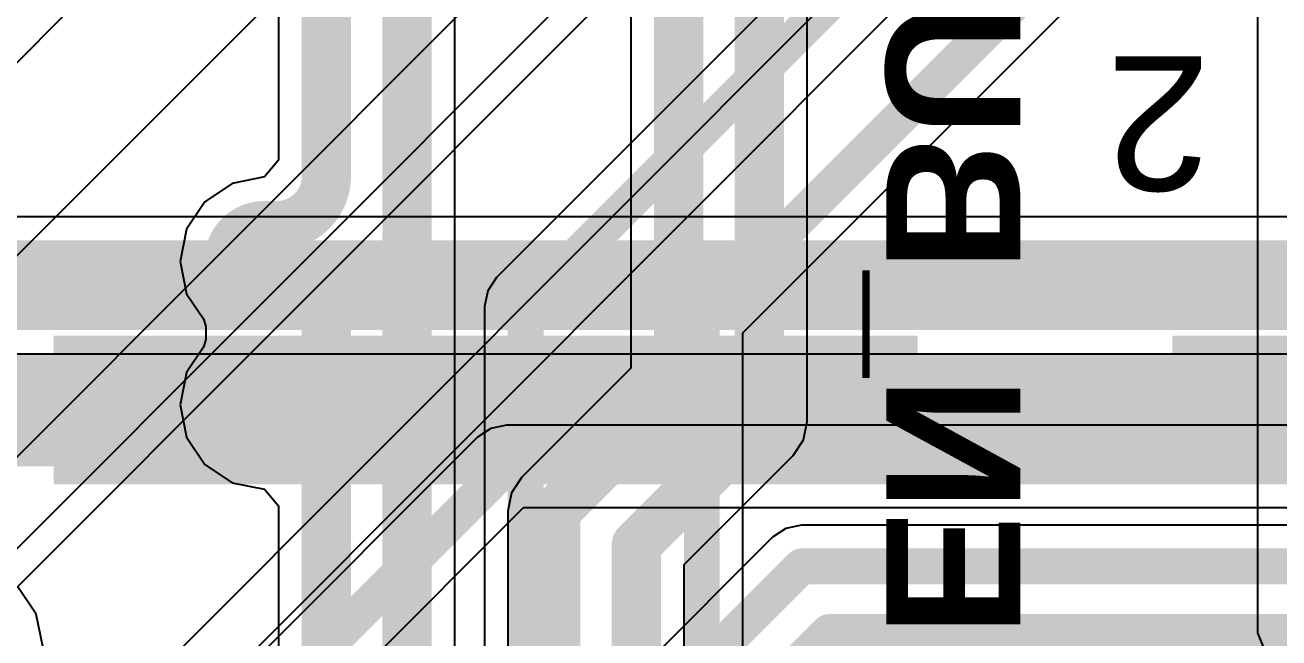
# Model space of a CAD drawing. Header units: inches. Extents: x -22 to 5433, y -13 to 5447.
# Drawn here: x 15.87 to 22.99, y 27.56 to 31.04 of the extents above; entities that cross this region are included whole.
import ezdxf

# ---------------------------------------------------------------- set-up
doc = ezdxf.new("R2010")
doc.units = ezdxf.units.IN
for name, color, linetype in [('Bottom Layer', 5, 'Continuous'), ('Bottom Overlay', 54, 'Continuous'), ('Bottom Solder', 6, 'Continuous'), ('Ground', 16, 'Continuous'), ('Power', 76, 'Continuous'), ('Top Layer', 1, 'Continuous'), ('Top Overlay', 2, 'Continuous'), ('Top Paste', 8, 'Continuous'), ('Top Solder', 216, 'Continuous')]:
    doc.layers.add(name, color=color, linetype=linetype)
doc.styles.add('Arial', font='', dxfattribs={"height": 0.2})
doc.styles.add('Arial_Bold', font='', dxfattribs={"height": 0.2})
doc.styles.get('Arial').set_extended_font_data('Arial')
doc.styles.get('Arial_Bold').set_extended_font_data('Arial', bold=True)

msp = doc.modelspace()

# ---------------------------------------------------------------- hatches: boundary and pattern name
at = {"layer": 'Top Layer'}
for points in [[(5.5956, 28.5367), (25.0256, 28.5367), (25.0256, 29.1767), (5.5956, 29.1767)], [(20.8356, 28.5367), (16.1356, 28.5367), (16.1356, 29.1767), (20.8356, 29.1767)], [(25.0256, 28.5367), (22.4856, 28.5367), (22.4856, 29.1767), (25.0256, 29.1767)]]:
    msp.add_hatch(color=1, dxfattribs=at).paths.add_polyline_path(points)
at = {"layer": 'Top Paste'}
for points in [[(20.8356, 28.5367), (16.1356, 28.5367), (16.1356, 29.1767), (20.8356, 29.1767)], [(25.0256, 28.5367), (22.4856, 28.5367), (22.4856, 29.1767), (25.0256, 29.1767)]]:
    msp.add_hatch(color=8, dxfattribs=at).paths.add_polyline_path(points)
at = {"layer": 'Top Solder'}
for points in [[(20.9372, 28.4351), (16.034, 28.4351), (16.034, 29.2783), (20.9372, 29.2783)], [(25.1272, 28.4351), (22.384, 28.4351), (22.384, 29.2783), (25.1272, 29.2783)]]:
    msp.add_hatch(color=216, dxfattribs=at).paths.add_polyline_path(points)

# ---------------------------------------------------------------- linework, layer by layer
at = {"layer": 'Bottom Layer'}
for p, q in [((22.8668, 34.1324), (22.8668, 27.5917)), ((19.3101, 32.9287), (19.3101, 29.0931)), ((20.3111, 28.7911), (20.3111, 32.9287)), ((17.3101, 32.8152), (17.3101, 30.8492)), ((18.3111, 25.6214), (18.3111, 32.8152)), ((17.3101, 30.8492), (17.3101, 30.2727)), ((17.3101, 30.2727), (17.231, 30.1785)), ((17.231, 30.1785), (17.0476, 30.142)), ((17.0476, 30.142), (16.8922, 30.0381)), ((16.8922, 30.0381), (16.7883, 29.8827)), ((16.7883, 29.8827), (16.7519, 29.6994)), ((16.7519, 29.6994), (16.7883, 29.516)), ((16.7883, 29.516), (16.8841, 29.3727)), ((16.8841, 29.3727), (16.8984, 29.3296)), ((16.8984, 29.3296), (16.8984, 29.2564)), ((16.8984, 29.2564), (16.8841, 29.2132)), ((16.8841, 29.2132), (16.7883, 29.0699)), ((16.7883, 29.0699), (16.7519, 28.8866)), ((19.3101, 29.0931), (18.6919, 28.4749)), ((16.7519, 28.8866), (16.7883, 28.7032)), ((20.2904, 28.687), (20.3111, 28.7911)), ((20.3111, 28.7911), (20.3111, 28.7911)), ((16.7883, 28.7032), (16.8922, 28.5478)), ((20.2315, 28.5988), (20.2904, 28.687)), ((16.8922, 28.5478), (17.0476, 28.4439)), ((19.6133, 27.9806), (20.2315, 28.5988)), ((18.6919, 28.4749), (18.633, 28.3867)), ((17.0476, 28.4439), (17.231, 28.4075)), ((17.231, 28.4075), (17.3101, 28.3132)), ((18.633, 28.3867), (18.6123, 28.2826)), ((17.3101, 28.3132), (17.3101, 25.9234)), ((18.6123, 28.2826), (18.6123, 25.0205)), ((19.6133, 24.4905), (19.6133, 27.9806)), ((15.9351, 27.6981), (15.8312, 27.8536)), ((15.9716, 27.5148), (15.9351, 27.6981)), ((22.8668, 27.5917), (22.9071, 27.4944))]:
    msp.add_line(p, q, dxfattribs=at)
for points in [[(19.582, 28.9804, 0.2794, 0.2794, 0), (19.582, 33.1124, 0.2794, 0.2794, 0)], [(20.0392, 28.7911, 0.2794, 0.2794, 0), (20.0392, 33.1124, 0.2794, 0.2794, 0)], [(17.582, 30.8492, 0.2794, 0.2794, 0), (17.582, 33.0857, 0.2794, 0.2794, 0)], [(18.0392, 25.6214, 0.2794, 0.2794, 0), (18.0392, 33.0857, 0.2794, 0.2794, 0)], [(17.582, 30.182, 0.2794, 0.2794, 0), (17.582, 30.8492, 0.2794, 0.2794, 0)], [(17.582, 30.182, 0.2794, 0.2794, -0.414214), (17.3026, 29.9026, 0.2794, 0.2794, 0)], [(17.231, 29.4962, 0.2794, 0.2794, -1), (17.231, 29.9026, 0.2794, 0.2794, 0)], [(17.231, 29.9026, 0.2794, 0.2794, 0), (17.3026, 29.9026, 0.2794, 0.2794, 0)], [(17.231, 29.4962, 0.2794, 0.2794, 0), (17.3788, 29.4962, 0.2794, 0.2794, 0)], [(17.3788, 29.4962, 0.2794, 0.2794, -1), (17.3788, 29.0898, 0.2794, 0.2794, 0)], [(17.231, 28.6834, 0.2794, 0.2794, -1), (17.231, 29.0898, 0.2794, 0.2794, 0)], [(17.231, 29.0898, 0.2794, 0.2794, 0), (17.3788, 29.0898, 0.2794, 0.2794, 0)], [(18.8842, 28.2826, 0.2794, 0.2794, 0), (19.582, 28.9804, 0.2794, 0.2794, 0)], [(19.3414, 28.0933, 0.2794, 0.2794, 0), (20.0392, 28.7911, 0.2794, 0.2794, 0)], [(17.231, 28.6834, 0.2794, 0.2794, 0), (17.3026, 28.6834, 0.2794, 0.2794, 0)], [(17.3026, 28.6834, 0.2794, 0.2794, -0.414214), (17.582, 28.404, 0.2794, 0.2794, 0)], [(17.582, 28.2642, 0.2794, 0.2794, 0), (17.582, 28.404, 0.2794, 0.2794, 0)], [(17.582, 25.8108, 0.2794, 0.2794, 0), (17.582, 28.2642, 0.2794, 0.2794, 0)], [(18.8842, 24.1885, 0.2794, 0.2794, 0), (18.8842, 28.2826, 0.2794, 0.2794, 0)], [(19.3414, 24.3779, 0.2794, 0.2794, 0), (19.3414, 28.0933, 0.2794, 0.2794, 0)]]:
    msp.add_lwpolyline(points, format="xyseb", dxfattribs=at)
for points in [[(17.5121, 30.8492, 0.1397, 0.1397, 1), (17.6518, 30.8492, 0.1397, 0.1397, 1)], [(17.5121, 30.8492, 0.1397, 0.1397, 1), (17.6518, 30.8492, 0.1397, 0.1397, 1)], [(17.5121, 30.182, 0.1397, 0.1397, 1), (17.6518, 30.182, 0.1397, 0.1397, 1)], [(17.5121, 30.182, 0.1397, 0.1397, 1), (17.6518, 30.182, 0.1397, 0.1397, 1)], [(17.1611, 29.9026, 0.1397, 0.1397, 1), (17.3008, 29.9026, 0.1397, 0.1397, 1)], [(17.1611, 29.9026, 0.1397, 0.1397, 1), (17.3008, 29.9026, 0.1397, 0.1397, 1)], [(17.2327, 29.9026, 0.1397, 0.1397, 1), (17.3724, 29.9026, 0.1397, 0.1397, 1)], [(17.2327, 29.9026, 0.1397, 0.1397, 1), (17.3724, 29.9026, 0.1397, 0.1397, 1)], [(17.1611, 29.4962, 0.1397, 0.1397, 1), (17.3008, 29.4962, 0.1397, 0.1397, 1)], [(17.1611, 29.4962, 0.1397, 0.1397, 1), (17.3008, 29.4962, 0.1397, 0.1397, 1)], [(17.3089, 29.4962, 0.1397, 0.1397, 1), (17.4486, 29.4962, 0.1397, 0.1397, 1)], [(17.3089, 29.4962, 0.1397, 0.1397, 1), (17.4486, 29.4962, 0.1397, 0.1397, 1)], [(17.1611, 29.0898, 0.1397, 0.1397, 1), (17.3008, 29.0898, 0.1397, 0.1397, 1)], [(17.1611, 29.0898, 0.1397, 0.1397, 1), (17.3008, 29.0898, 0.1397, 0.1397, 1)], [(17.3089, 29.0898, 0.1397, 0.1397, 1), (17.4486, 29.0898, 0.1397, 0.1397, 1)], [(17.3089, 29.0898, 0.1397, 0.1397, 1), (17.4486, 29.0898, 0.1397, 0.1397, 1)], [(19.5122, 28.9804, 0.1397, 0.1397, 1), (19.6519, 28.9804, 0.1397, 0.1397, 1)], [(19.5122, 28.9804, 0.1397, 0.1397, 1), (19.6519, 28.9804, 0.1397, 0.1397, 1)], [(19.9694, 28.7911, 0.1397, 0.1397, 1), (20.1091, 28.7911, 0.1397, 0.1397, 1)], [(19.9694, 28.7911, 0.1397, 0.1397, 1), (20.1091, 28.7911, 0.1397, 0.1397, 1)], [(17.1611, 28.6834, 0.1397, 0.1397, 1), (17.3008, 28.6834, 0.1397, 0.1397, 1)], [(17.1611, 28.6834, 0.1397, 0.1397, 1), (17.3008, 28.6834, 0.1397, 0.1397, 1)], [(17.2327, 28.6834, 0.1397, 0.1397, 1), (17.3724, 28.6834, 0.1397, 0.1397, 1)], [(17.2327, 28.6834, 0.1397, 0.1397, 1), (17.3724, 28.6834, 0.1397, 0.1397, 1)], [(17.5121, 28.404, 0.1397, 0.1397, 1), (17.6518, 28.404, 0.1397, 0.1397, 1)], [(17.5121, 28.404, 0.1397, 0.1397, 1), (17.6518, 28.404, 0.1397, 0.1397, 1)], [(17.5121, 28.2642, 0.1397, 0.1397, 1), (17.6518, 28.2642, 0.1397, 0.1397, 1)], [(17.5121, 28.2642, 0.1397, 0.1397, 1), (17.6518, 28.2642, 0.1397, 0.1397, 1)], [(18.8143, 28.2826, 0.1397, 0.1397, 1), (18.954, 28.2826, 0.1397, 0.1397, 1)], [(18.8143, 28.2826, 0.1397, 0.1397, 1), (18.954, 28.2826, 0.1397, 0.1397, 1)], [(19.2715, 28.0933, 0.1397, 0.1397, 1), (19.4112, 28.0933, 0.1397, 0.1397, 1)], [(19.2715, 28.0933, 0.1397, 0.1397, 1), (19.4112, 28.0933, 0.1397, 0.1397, 1)]]:
    msp.add_lwpolyline(points, format="xyseb", close=True, dxfattribs=at)
at = {"layer": 'Bottom Solder'}
for p in [(-5.5045, 7.2536), (-5.2386, 6.9971), (-3.7361, 6.9961), (-3.6162, 11.3878), (-3.0662, 10.8378), (-3.0661, 7.2378)]:
    msp.add_line(p, (5432.8521, 5447.4931), dxfattribs=at)
at = {"layer": 'Ground'}
for p, q in [((21.1168, 32.1766), (18.5483, 29.608)), ((19.9462, 29.294), (21.8989, 31.2466)), ((18.5483, 29.608), (18.4978, 29.5324)), ((18.4978, 29.5324), (18.48, 29.4432)), ((18.48, 29.4432), (18.48, 25.1718)), ((19.9462, 25.2906), (19.9462, 29.294))]:
    msp.add_line(p, q, dxfattribs=at)
for points in [[(18.7131, 29.4432, 0.2032, 0.2032, 0), (21.2817, 32.0118, 0.2032, 0.2032, 0)], [(19.7131, 29.3905, 0.2032, 0.2032, 0), (21.8023, 31.4797, 0.2032, 0.2032, 0)], [(18.7131, 25.0753, 0.2032, 0.2032, 0), (18.7131, 29.4432, 0.2032, 0.2032, 0)], [(19.7131, 25.1941, 0.2032, 0.2032, 0), (19.7131, 29.3905, 0.2032, 0.2032, 0)]]:
    msp.add_lwpolyline(points, format="xyseb", dxfattribs=at)
for points in [[(18.6623, 29.4432, 0.1016, 0.1016, 1), (18.7639, 29.4432, 0.1016, 0.1016, 1)], [(18.6623, 29.4432, 0.1016, 0.1016, 1), (18.7639, 29.4432, 0.1016, 0.1016, 1)], [(19.6623, 29.3905, 0.1016, 0.1016, 1), (19.7639, 29.3905, 0.1016, 0.1016, 1)], [(19.6623, 29.3905, 0.1016, 0.1016, 1), (19.7639, 29.3905, 0.1016, 0.1016, 1)]]:
    msp.add_lwpolyline(points, format="xyseb", close=True, dxfattribs=at)
at = {"layer": 'Power'}
for p, q in [((56.9735, 29.9528), (6.7154, 29.9528)), ((6.8763, 29.1758), (56.8126, 29.1758)), ((18.6045, 28.7698), (18.5153, 28.7521)), ((56.892, 28.7698), (18.6045, 28.7698)), ((18.4397, 28.7016), (15.3152, 25.577)), ((18.5153, 28.7521), (18.4397, 28.7016)), ((15.5765, 25.1792), (18.7011, 28.3037)), ((18.7011, 28.3037), (56.7955, 28.3037))]:
    msp.add_line(p, q, dxfattribs=at)
for points in [[(6.7154, 29.5643, 0.508, 0.508, 0), (56.9735, 29.5643, 0.508, 0.508, 0)], [(15.4117, 25.344, 0.2032, 0.2032, 0), (18.6045, 28.5367, 0.2032, 0.2032, 0)], [(18.6045, 28.5367, 0.2032, 0.2032, 0), (56.892, 28.5367, 0.2032, 0.2032, 0)]]:
    msp.add_lwpolyline(points, format="xyseb", dxfattribs=at)
msp.add_lwpolyline([(18.5537, 28.5367, 0.1016, 0.1016, 1), (18.6553, 28.5367, 0.1016, 0.1016, 1)], format="xyseb", close=True, dxfattribs=at)
msp.add_lwpolyline([(18.5537, 28.5367, 0.1016, 0.1016, 1), (18.6553, 28.5367, 0.1016, 0.1016, 1)], format="xyseb", close=True, dxfattribs=at)
at = {"layer": 'Top Layer'}
for p, q in [((20.19, 28.185), (20.1144, 28.1344)), ((20.2792, 28.2027), (20.19, 28.185)), ((32.6094, 28.2027), (20.2792, 28.2027)), ((20.1144, 28.1344), (18.8958, 26.9158))]:
    msp.add_line(p, q, dxfattribs=at)
for points in [[(19.0606, 26.751, 0.2032, 0.2032, 0), (20.2792, 27.9696, 0.2032, 0.2032, 0)], [(20.2792, 27.9696, 0.2032, 0.2032, 0), (32.6094, 27.9696, 0.2032, 0.2032, 0)], [(19.5606, 26.7237, 0.2032, 0.2032, 0), (20.4337, 27.5968, 0.2032, 0.2032, 0)], [(20.4337, 27.5968, 0.2032, 0.2032, 0), (32.398, 27.5968, 0.2032, 0.2032, 0)]]:
    msp.add_lwpolyline(points, format="xyseb", dxfattribs=at)
for points in [[(20.2284, 27.9696, 0.1016, 0.1016, 1), (20.33, 27.9696, 0.1016, 0.1016, 1)], [(20.2284, 27.9696, 0.1016, 0.1016, 1), (20.33, 27.9696, 0.1016, 0.1016, 1)], [(20.3829, 27.5968, 0.1016, 0.1016, 1), (20.4845, 27.5968, 0.1016, 0.1016, 1)], [(20.3829, 27.5968, 0.1016, 0.1016, 1), (20.4845, 27.5968, 0.1016, 0.1016, 1)]]:
    msp.add_lwpolyline(points, format="xyseb", close=True, dxfattribs=at)
at = {"layer": 'Top Solder'}
msp.add_line((-7.4887, 4.5255), (5432.8521, 5447.4931), dxfattribs=at)

# ---------------------------------------------------------------- texts
at = {"layer": 'Bottom Overlay', "style": 'Arial_Bold', "text_generation_flag": 2}
msp.add_text('EN_BUCK', height=0.762, rotation=270, dxfattribs=at).set_placement((20.7595, 27.5697))
at = {"layer": 'Top Overlay', "style": 'Arial'}
msp.add_text('2', height=0.762, rotation=180, dxfattribs=at).set_placement((22.6004, 30.8633))

doc.saveas('drawing.dxf')
